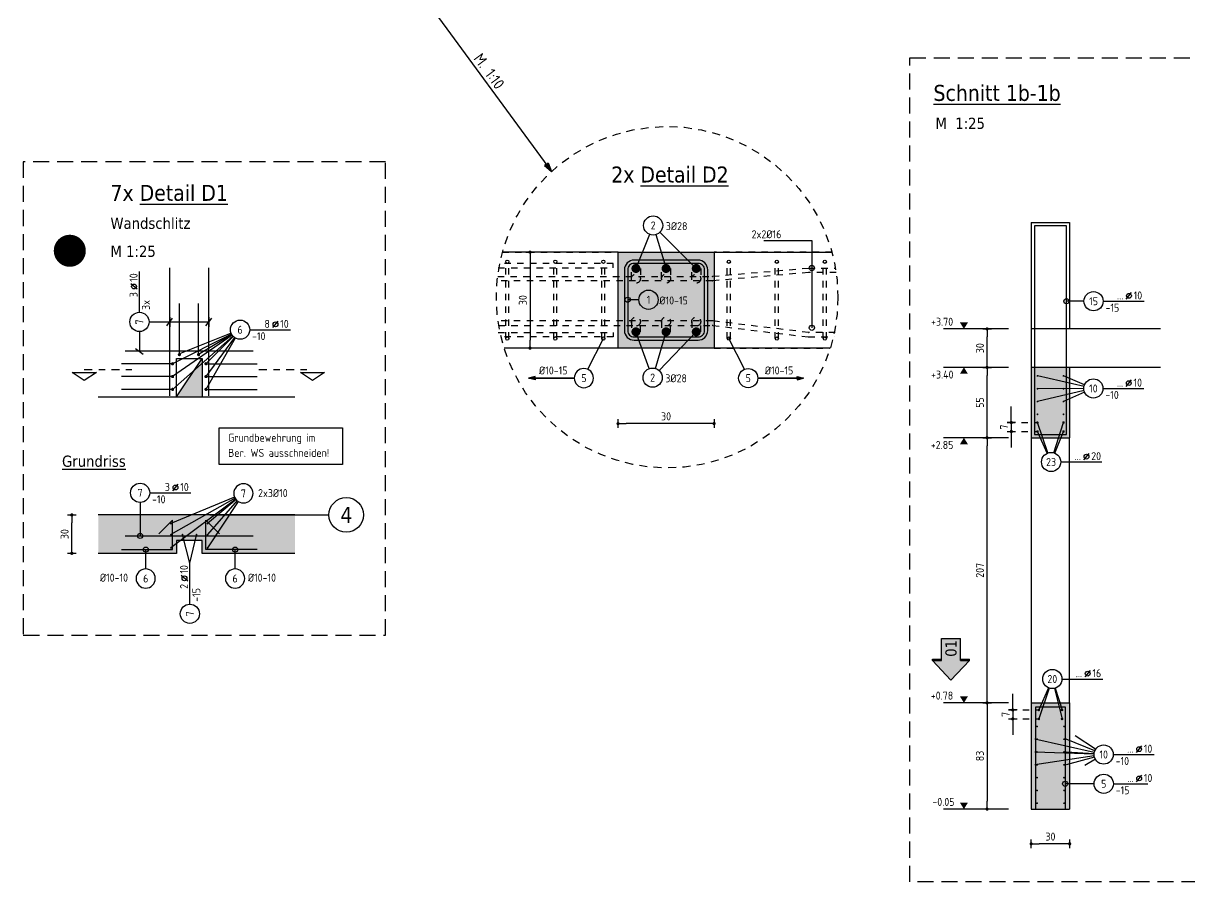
# Model space of a CAD drawing. Extents: x 40 to 135.7, y -30.7 to 15.6.
# Drawn here: x 55.05 to 73.27, y -18.23 to -4.82 of the extents above; entities that cross this region are included whole.
import ezdxf
from ezdxf.enums import TextEntityAlignment as Align

# ---------------------------------------------------------------- set-up
doc = ezdxf.new("R2010")
doc.units = 0
doc.header["$LTSCALE"] = 0.5
for name, pattern in [('AUSGEZOGEN', [1000.01, 1000, 0.01]), ('DASHDOT2', [0.5, 0.25, -0.125, 0, -0.125]), ('DASHDOTSMALL', [1.05, 0.5, -0.25, 0.05, -0.25]), ('DOT', [0.175, 0.05, -0.125]), ('HIDDEN2', [0.187, 0.125, -0.062]), ('HIDDEN4', [0.12, 0.02, -0.1]), ('PUNKT', [0.175, 0.05, -0.125]), ('STRICHLINIE', [0.75, 0.5, -0.25]), ('STRICHPUNKT2', [0.55, 0.25, -0.125, 0.05, -0.125]), ('VERDECKT', [0.375, 0.25, -0.125])]:
    doc.linetypes.add(name, pattern=pattern)
for name, color, linetype in [('ACHSEN', 7, 'Continuous'), ('AFU', 7, 'Continuous'), ('BETON', 7, 'Continuous'), ('Brüstung EG', 7, 'Continuous'), ('DETAIL', 7, 'Continuous'), ('DRUEBER', 7, 'Continuous'), ('grau_hell', 7, 'Continuous'), ('grau_mittel', 7, 'Continuous'), ('HILFE', 7, 'Continuous'), ('INDEX', 7, 'Continuous'), ('koten', 7, 'Continuous'), ('MASSE', 7, 'Continuous'), ('OBJEKT', 7, 'Continuous'), ('RND', 7, 'Continuous'), ('SCHNITTE', 7, 'Continuous'), ('SFP_Achsen', 7, 'Continuous'), ('TEXT', 7, 'Continuous')]:
    doc.layers.add(name, color=color, linetype=linetype)
doc.layers.add('NOPLOT', color=7, linetype='Continuous', plot=False)
doc.styles.add('helv', font='tahoma.ttf')
doc.styles.add('txt', font='isocp.shx')
doc.linetypes.add('AFU_50K', pattern='A,0.15,["/",Standard,S=0.2,R=0,X=-0.01,Y=-0.1],0.07,["/",Standard,S=0.2,R=0,X=-0.01,Y=-0.1],0.15', length=0.37)
doc.dimstyles.new('DOT_I', dxfattribs={"dimscale": 0.5, "dimtxt": 0.25, "dimasz": 0.25, "dimexe": 0.1, "dimexo": 0.3, "dimgap": 0.1, "dimtad": 1, "dimdec": 3, "dimzin": 3, "dimtxsty": 'txt', "dimblk": 'DOT', "dimblk1": 'DOT', "dimblk2": 'DOT', "dimsah": 1, "dimcen": 0.1, "dimse1": 1, "dimse2": 1, "dimazin": 0, "dimtfac": 1, "dimtdec": 4, "dimtix": 1, "dimtmove": 2, "dimatfit": 3, "dimfxl": 0, "dimtvp": 1, "dimtolj": 1, "dimtzin": 0, "dimarcsym": 0})

# ---------------------------------------------------------------- blocks, each defined once
blk = doc.blocks.new('RND_LEI')
at = {"layer": 'RND', "color": 7, "linetype": 'Continuous'}
blk.add_line((1.022, 0.066), (1.19, 0.27), dxfattribs=at)
for centre, radius in [((0, 0), 0.3), ((1.106, 0.168), 0.075)]:
    blk.add_circle(centre, radius, dxfattribs=at)
at = {"layer": 'RND', "color": 7, "linetype": 'Continuous', "style": 'txt'}
blk.add_attdef('POSL', text='', height=0.25, dxfattribs=at).set_placement((0, 0), align=Align.MIDDLE)
blk.add_attdef('ANZ', text='', height=0.25, dxfattribs=at).set_placement((0.931, 0.057), align=Align.RIGHT)
for tag, p in [('DUM', (1.253, 0.057)), ('ABSTD', (1.674, 0.057)), ('POSTXT', (0.374, -0.327))]:
    blk.add_attdef(tag, p, '', height=0.25, dxfattribs=at)
blk = doc.blocks.new('lei_gre')
at = {"layer": 'RND', "color": 7, "linetype": 'Continuous'}
for p, q in [((-0.09, -0.12), (0.09, 0.12)), ((0, 0.15), (0, -0.15))]:
    blk.add_line(p, q, dxfattribs=at)
blk = doc.blocks.new('SCHN-2')
at = {"layer": 'SCHNITTE', "color": 6, "linetype": 'Continuous'}
blk.add_lwpolyline([(0.378, 0.088), (0, 0.34), (-0.378, 0.088)], close=True, dxfattribs=at)
at = {"layer": 'SCHNITTE', "color": 1, "linetype": 'DASHDOTSMALL', "style": 'helv'}
blk.add_attdef('SCHN-2', text='', height=0.35, dxfattribs=at).set_placement((0, 0.45), align=Align.CENTER)
blk = doc.blocks.new('RND_HIN')
at = {"layer": 'RND', "color": 7, "linetype": 'Continuous'}
blk.add_circle((0, 0), 0.3, dxfattribs=at)
at = {"layer": 'RND', "color": 7, "linetype": 'Continuous', "style": 'txt'}
blk.add_attdef('POSI', text='', height=0.25, dxfattribs=at).set_placement((0, 0), align=Align.MIDDLE)
blk = doc.blocks.new('DOT')
at = {"layer": 'MASSE', "color": 7, "linetype": 'Continuous'}
for p, q in [((0, 0), (-1, 0)), ((0, 0.54), (0, -0.54))]:
    blk.add_line(p, q, dxfattribs=at)
at = {"layer": 'MASSE', "color": 7, "linetype": 'Continuous', "const_width": 0.2}
blk.add_lwpolyline([(-0.1, 0, 1), (0.1, 0, 1)], format="xyb", close=True, dxfattribs=at)
blk = doc.blocks.new('*D23')
at = {"layer": 'DEFPOINTS', "color": 0, "linetype": 'AUSGEZOGEN', "transparency": 16777216}
for p in [(55.811, -12.5), (55.811, -12.5), (55.811, -13.1)]:
    blk.add_point(p, dxfattribs=at)
at = {"layer": 'MASSE', "color": 0, "linetype": 'AUSGEZOGEN', "lineweight": -2, "transparency": 16777216}
blk.add_line((55.811, -12.975), (55.811, -12.625), dxfattribs=at)
at = {"layer": 'MASSE', "color": 0, "linetype": 'AUSGEZOGEN', "lineweight": -2, "transparency": 16777216, "xscale": 0.125, "yscale": 0.125, "zscale": 0.125}
for p, rotation in [((55.811, -12.5), 90), ((55.811, -13.1), 270)]:
    blk.add_blockref('DOT', p, dxfattribs=dict(at, rotation=rotation))
at = {"layer": 'MASSE', "color": 0, "linetype": 'AUSGEZOGEN', "transparency": 16777216, "insert": (55.698, -12.8), "char_height": 0.125, "attachment_point": 5, "rotation": 90, "style": 'txt'}
blk.add_mtext('\\A1;30', dxfattribs=at)
blk = doc.blocks.new('Pfeillinie')
at = {"layer": 'TEXT', "linetype": 'Continuous'}
blk.add_hatch(color=7, dxfattribs=at).paths.add_polyline_path([(0, 0), (-0.8, 0.2), (-0.8, 0), (-0.8, -0.2)])
at = {"layer": 'TEXT', "color": 7, "linetype": 'Continuous'}
for p, q in [((-0.8, 0), (-0.8, 0.2)), ((-0.8, 0.2), (0, 0)), ((-0.8, 0), (-0.8, -0.2)), ((-0.8, -0.2), (0, 0))]:
    blk.add_line(p, q, dxfattribs=at)
blk = doc.blocks.new('*D25')
at = {"layer": 'DEFPOINTS', "color": 0, "linetype": 'AUSGEZOGEN', "transparency": 16777216}
for p in [(62.967, -8.395), (62.967, -9.895), (62.967, -9.895)]:
    blk.add_point(p, dxfattribs=at)
at = {"layer": 'MASSE', "color": 0, "linetype": 'AUSGEZOGEN', "lineweight": -2, "transparency": 16777216}
blk.add_line((62.967, -8.52), (62.967, -9.77), dxfattribs=at)
at = {"layer": 'MASSE', "color": 0, "linetype": 'AUSGEZOGEN', "lineweight": -2, "transparency": 16777216, "xscale": 0.125, "yscale": 0.125, "zscale": 0.125}
for p, rotation in [((62.967, -8.395), 90), ((62.967, -9.895), 270)]:
    blk.add_blockref('DOT', p, dxfattribs=dict(at, rotation=rotation))
at = {"layer": 'MASSE', "color": 0, "linetype": 'AUSGEZOGEN', "transparency": 16777216, "insert": (62.854, -9.145), "char_height": 0.125, "attachment_point": 5, "rotation": 90, "style": 'txt'}
blk.add_mtext('\\A1;30', dxfattribs=at)
blk = doc.blocks.new('*D26')
at = {"layer": 'DEFPOINTS', "color": 0, "linetype": 'AUSGEZOGEN', "transparency": 16777216}
for p in [(64.342, -11.073), (64.342, -11.073), (65.842, -11.073)]:
    blk.add_point(p, dxfattribs=at)
at = {"layer": 'MASSE', "color": 0, "linetype": 'AUSGEZOGEN', "lineweight": -2, "transparency": 16777216}
blk.add_line((65.717, -11.073), (64.467, -11.073), dxfattribs=at)
at = {"layer": 'MASSE', "color": 0, "linetype": 'AUSGEZOGEN', "lineweight": -2, "transparency": 16777216, "xscale": 0.125, "yscale": 0.125, "zscale": 0.125, "rotation": 180}
blk.add_blockref('DOT', (64.342, -11.073), dxfattribs=at)
at = {"layer": 'MASSE', "color": 0, "linetype": 'AUSGEZOGEN', "lineweight": -2, "transparency": 16777216, "xscale": 0.125, "yscale": 0.125, "zscale": 0.125}
blk.add_blockref('DOT', (65.842, -11.073), dxfattribs=at)
at = {"layer": 'MASSE', "color": 0, "linetype": 'AUSGEZOGEN', "transparency": 16777216, "insert": (65.092, -10.96), "char_height": 0.125, "attachment_point": 5, "style": 'txt'}
blk.add_mtext('\\A1;30', dxfattribs=at)
blk = doc.blocks.new('*D29')
at = {"layer": 'DEFPOINTS', "color": 0, "linetype": 'AUSGEZOGEN', "transparency": 16777216}
for p in [(70.795, -17.637), (70.795, -17.637), (71.395, -17.637)]:
    blk.add_point(p, dxfattribs=at)
at = {"layer": 'MASSE', "color": 0, "linetype": 'AUSGEZOGEN', "lineweight": -2, "transparency": 16777216}
blk.add_line((71.27, -17.637), (70.92, -17.637), dxfattribs=at)
at = {"layer": 'MASSE', "color": 0, "linetype": 'AUSGEZOGEN', "lineweight": -2, "transparency": 16777216, "xscale": 0.125, "yscale": 0.125, "zscale": 0.125, "rotation": 180}
blk.add_blockref('DOT', (70.795, -17.637), dxfattribs=at)
at = {"layer": 'MASSE', "color": 0, "linetype": 'AUSGEZOGEN', "lineweight": -2, "transparency": 16777216, "xscale": 0.125, "yscale": 0.125, "zscale": 0.125}
blk.add_blockref('DOT', (71.395, -17.637), dxfattribs=at)
at = {"layer": 'MASSE', "color": 0, "linetype": 'AUSGEZOGEN', "transparency": 16777216, "insert": (71.095, -17.524), "char_height": 0.125, "attachment_point": 5, "style": 'txt'}
blk.add_mtext('\\A1;30', dxfattribs=at)
blk = doc.blocks.new('*D30')
at = {"layer": 'DEFPOINTS', "color": 0, "linetype": 'AUSGEZOGEN', "transparency": 16777216}
for p in [(70.105, -15.435), (70.105, -17.095), (70.105, -17.095)]:
    blk.add_point(p, dxfattribs=at)
at = {"layer": 'MASSE', "color": 0, "linetype": 'AUSGEZOGEN', "lineweight": -2, "transparency": 16777216}
blk.add_line((70.105, -15.56), (70.105, -16.97), dxfattribs=at)
at = {"layer": 'MASSE', "color": 0, "linetype": 'AUSGEZOGEN', "lineweight": -2, "transparency": 16777216, "xscale": 0.125, "yscale": 0.125, "zscale": 0.125}
for p, rotation in [((70.105, -15.435), 90), ((70.105, -17.095), 270)]:
    blk.add_blockref('DOT', p, dxfattribs=dict(at, rotation=rotation))
at = {"layer": 'MASSE', "color": 0, "linetype": 'AUSGEZOGEN', "transparency": 16777216, "insert": (69.993, -16.265), "char_height": 0.125, "attachment_point": 5, "rotation": 90, "style": 'txt'}
blk.add_mtext('\\A1;83', dxfattribs=at)
blk = doc.blocks.new('*D31')
at = {"layer": 'DEFPOINTS', "color": 0, "linetype": 'AUSGEZOGEN', "transparency": 16777216}
for p in [(70.105, -11.295), (70.105, -11.295), (70.105, -15.435)]:
    blk.add_point(p, dxfattribs=at)
at = {"layer": 'MASSE', "color": 0, "linetype": 'AUSGEZOGEN', "lineweight": -2, "transparency": 16777216}
blk.add_line((70.105, -15.31), (70.105, -11.42), dxfattribs=at)
at = {"layer": 'MASSE', "color": 0, "linetype": 'AUSGEZOGEN', "lineweight": -2, "transparency": 16777216, "xscale": 0.125, "yscale": 0.125, "zscale": 0.125}
for p, rotation in [((70.105, -11.295), 90), ((70.105, -15.435), 270)]:
    blk.add_blockref('DOT', p, dxfattribs=dict(at, rotation=rotation))
at = {"layer": 'MASSE', "color": 0, "linetype": 'AUSGEZOGEN', "transparency": 16777216, "insert": (69.993, -13.365), "char_height": 0.125, "attachment_point": 5, "rotation": 90, "style": 'txt'}
blk.add_mtext('\\A1;207', dxfattribs=at)
blk = doc.blocks.new('*D32')
at = {"layer": 'DEFPOINTS', "color": 0, "linetype": 'AUSGEZOGEN', "transparency": 16777216}
for p in [(70.105, -10.195), (70.105, -10.195), (70.105, -11.295)]:
    blk.add_point(p, dxfattribs=at)
at = {"layer": 'MASSE', "color": 0, "linetype": 'AUSGEZOGEN', "lineweight": -2, "transparency": 16777216}
blk.add_line((70.105, -11.17), (70.105, -10.32), dxfattribs=at)
at = {"layer": 'MASSE', "color": 0, "linetype": 'AUSGEZOGEN', "lineweight": -2, "transparency": 16777216, "xscale": 0.125, "yscale": 0.125, "zscale": 0.125}
for p, rotation in [((70.105, -10.195), 90), ((70.105, -11.295), 270)]:
    blk.add_blockref('DOT', p, dxfattribs=dict(at, rotation=rotation))
at = {"layer": 'MASSE', "color": 0, "linetype": 'AUSGEZOGEN', "transparency": 16777216, "insert": (69.993, -10.745), "char_height": 0.125, "attachment_point": 5, "rotation": 90, "style": 'txt'}
blk.add_mtext('\\A1;55', dxfattribs=at)
blk = doc.blocks.new('*D33')
at = {"layer": 'DEFPOINTS', "color": 0, "linetype": 'AUSGEZOGEN', "transparency": 16777216}
for p in [(70.105, -9.595), (70.105, -9.595), (70.105, -10.195)]:
    blk.add_point(p, dxfattribs=at)
at = {"layer": 'MASSE', "color": 0, "linetype": 'AUSGEZOGEN', "lineweight": -2, "transparency": 16777216}
blk.add_line((70.105, -10.07), (70.105, -9.72), dxfattribs=at)
at = {"layer": 'MASSE', "color": 0, "linetype": 'AUSGEZOGEN', "lineweight": -2, "transparency": 16777216, "xscale": 0.125, "yscale": 0.125, "zscale": 0.125}
for p, rotation in [((70.105, -9.595), 90), ((70.105, -10.195), 270)]:
    blk.add_blockref('DOT', p, dxfattribs=dict(at, rotation=rotation))
at = {"layer": 'MASSE', "color": 0, "linetype": 'AUSGEZOGEN', "transparency": 16777216, "insert": (69.993, -9.895), "char_height": 0.125, "attachment_point": 5, "rotation": 90, "style": 'txt'}
blk.add_mtext('\\A1;30', dxfattribs=at)
blk = doc.blocks.new('OKRD_O')
at = {"color": 0, "linetype": 'ByBlock'}
blk.add_solid([(-0.125, 0.202), (0.125, 0.202), (0, 0)], dxfattribs=at)
at = {"color": 0, "linetype": 'ByBlock', "style": 'txt'}
blk.add_attdef('OKRD', (0.25, 0.1), '', height=0.25, dxfattribs=at)
blk = doc.blocks.new('OKRD_U')
at = {"color": 0, "linetype": 'ByBlock'}
blk.add_solid([(-0.125, -0.202), (0.125, -0.202), (0, 0)], dxfattribs=at)
at = {"color": 0, "linetype": 'ByBlock', "style": 'txt'}
blk.add_attdef('OKRD', (0.25, -0.35), '', height=0.25, dxfattribs=at)
blk = doc.blocks.new('*D34')
at = {"layer": 'DEFPOINTS', "color": 0, "linetype": 'AUSGEZOGEN', "transparency": 16777216}
for p in [(70.484, -11.057), (70.484, -11.197), (70.484, -11.197)]:
    blk.add_point(p, dxfattribs=at)
at = {"layer": 'MASSE', "color": 0, "linetype": 'AUSGEZOGEN', "lineweight": -2, "transparency": 16777216}
for p, q in [((70.484, -10.932), (70.484, -10.807)), ((70.484, -11.057), (70.484, -11.197)), ((70.484, -11.322), (70.484, -11.447))]:
    blk.add_line(p, q, dxfattribs=at)
at = {"layer": 'MASSE', "color": 0, "linetype": 'AUSGEZOGEN', "lineweight": -2, "transparency": 16777216, "xscale": 0.125, "yscale": 0.125, "zscale": 0.125}
for p, rotation in [((70.484, -11.057), 270), ((70.484, -11.197), 90)]:
    blk.add_blockref('DOT', p, dxfattribs=dict(at, rotation=rotation))
at = {"layer": 'MASSE', "color": 0, "linetype": 'AUSGEZOGEN', "transparency": 16777216, "insert": (70.372, -11.127), "char_height": 0.125, "attachment_point": 5, "rotation": 90, "style": 'txt'}
blk.add_mtext('\\A1;7', dxfattribs=at)
blk = doc.blocks.new('*D35')
at = {"layer": 'DEFPOINTS', "color": 0, "linetype": 'AUSGEZOGEN', "transparency": 16777216}
for p in [(70.507, -15.546), (70.507, -15.686), (70.507, -15.686)]:
    blk.add_point(p, dxfattribs=at)
at = {"layer": 'MASSE', "color": 0, "linetype": 'AUSGEZOGEN', "lineweight": -2, "transparency": 16777216}
for p, q in [((70.507, -15.421), (70.507, -15.296)), ((70.507, -15.546), (70.507, -15.686)), ((70.507, -15.811), (70.507, -15.936))]:
    blk.add_line(p, q, dxfattribs=at)
at = {"layer": 'MASSE', "color": 0, "linetype": 'AUSGEZOGEN', "lineweight": -2, "transparency": 16777216, "xscale": 0.125, "yscale": 0.125, "zscale": 0.125}
for p, rotation in [((70.507, -15.546), 270), ((70.507, -15.686), 90)]:
    blk.add_blockref('DOT', p, dxfattribs=dict(at, rotation=rotation))
at = {"layer": 'MASSE', "color": 0, "linetype": 'AUSGEZOGEN', "transparency": 16777216, "insert": (70.394, -15.616), "char_height": 0.125, "attachment_point": 5, "rotation": 90, "style": 'txt'}
blk.add_mtext('\\A1;7', dxfattribs=at)
blk = doc.blocks.new('hin_ind5')
at = {"layer": 'grau_hell', "linetype": 'AUSGEZOGEN'}
h = blk.add_hatch(color=9, dxfattribs=at)
h.dxf.hatch_style = 2
h.paths.add_polyline_path([(0, 0), (0.619, -0.577), (0.619, -0.3), (1.306, -0.3), (1.306, 0.3), (0.619, 0.3), (0.619, 0.577)])
h.paths.add_polyline_path([(0.34, -0.274), (1.311, -0.274), (1.311, 0.274), (0.34, 0.274)], flags=9)
at = {"layer": 'OBJEKT', "linetype": 'AUSGEZOGEN'}
for points in [[(0.619, 0.3), (0.66, 0.3), (0.66, 0.577), (0.619, 0.577)], [(0.619, -0.577), (0.66, -0.577), (0.66, -0.3), (0.619, -0.3)]]:
    blk.add_hatch(color=1, dxfattribs=at).paths.add_polyline_path(points)
at = {"layer": 'OBJEKT', "color": 1, "linetype": 'AUSGEZOGEN'}
for p, q in [((0, 0), (0.619, 0.577)), ((0.619, 0.577), (0.619, 0.3)), ((0.619, 0.577), (0.66, 0.577)), ((0.66, 0.577), (0.66, 0.3)), ((0, 0), (0.619, -0.577)), ((0.619, 0.3), (1.306, 0.3)), ((1.306, 0.3), (1.306, -0.3)), ((0.619, -0.3), (0.619, -0.577)), ((0.619, -0.3), (1.306, -0.3)), ((0.66, -0.3), (0.66, -0.577))]:
    blk.add_line(p, q, dxfattribs=at)
at = {"layer": 'OBJEKT', "color": 7, "linetype": 'AUSGEZOGEN'}
blk.add_line((0.619, -0.577), (0.66, -0.577), dxfattribs=at)
at = {"layer": 'INDEX', "color": 1, "linetype": 'Continuous', "style": 'helv'}
blk.add_attdef('INDEX', text='', height=0.35, rotation=360, dxfattribs=at).set_placement((1.259, 0), align=Align.MIDDLE_RIGHT)

msp = doc.modelspace()

# ---------------------------------------------------------------- hatches: boundary and pattern name
at = {"layer": 'grau_hell'}
h = msp.add_hatch(color=9, dxfattribs=at)
h.paths.add_polyline_path([(57.4452, -10.6566), (57.4675, -10.6566), (57.8452, -10.6566), (57.8452, -10.1313), (57.724, -10.2384)])
h.paths.add_polyline_path([(57.724, -10.2384), (57.8452, -10.1313), (57.8452, -10.0566)])
at = {"layer": 'grau_mittel'}
for points in [[(71.3951, -10.1948), (70.7951, -10.1948), (70.7951, -11.2948), (71.3951, -11.2948)], [(70.7951, -17.0948), (71.3951, -17.0948), (71.3951, -15.4348), (70.7951, -15.4348)]]:
    msp.add_hatch(color=61, dxfattribs=at).paths.add_polyline_path(points)

# ---------------------------------------------------------------- linework, layer by layer
at = {"layer": 'ACHSEN', "color": 140, "linetype": 'AUSGEZOGEN'}
msp.add_line((57.9648, -12.4997), (59.8269, -12.4997), dxfattribs=at)
at = {"layer": 'AFU', "color": 8, "linetype": 'AFU_50K'}
for p, q in [((71.3951, -9.5948), (70.7951, -9.5948)), ((71.3951, -10.1948), (70.7951, -10.1948)), ((70.7951, -17.0948), (71.3951, -17.0948))]:
    msp.add_line(p, q, dxfattribs=at)
at = {"layer": 'BETON', "color": 6, "linetype": 'AUSGEZOGEN'}
for p, q in [((70.7951, -7.9348), (71.3951, -7.9348)), ((70.7951, -7.9348), (70.7951, -11.2948)), ((71.3951, -7.9348), (71.3951, -9.5948)), ((72.8114, -9.5948), (71.3951, -9.5948)), ((72.8114, -10.1948), (71.3951, -10.1948)), ((71.3951, -10.1948), (71.3951, -11.2948)), ((70.7951, -11.2948), (71.3951, -11.2948)), ((59.2947, -12.4997), (56.2235, -12.4997)), ((57.4452, -12.8997), (57.4452, -13.0997)), ((57.8452, -12.8997), (57.4452, -12.8997)), ((57.8452, -13.0997), (57.8452, -12.8997)), ((57.4452, -13.0997), (56.2235, -13.0997)), ((59.2947, -13.0997), (57.8452, -13.0997)), ((70.7951, -15.4348), (71.3951, -15.4348)), ((70.7951, -15.4348), (70.7951, -17.0948)), ((71.3951, -15.4348), (71.3951, -17.0948))]:
    msp.add_line(p, q, dxfattribs=at)
at = {"layer": 'BETON', "color": 6, "linetype": 'AUSGEZOGEN', "lineweight": -2}
msp.add_lwpolyline([(64.3421, -8.3951), (65.8421, -8.3951), (65.8421, -9.8951), (64.3421, -9.8951)], close=True, dxfattribs=at)
at = {"layer": 'Brüstung EG', "color": 102, "linetype": 'DOT'}
for p, q in [((62.5366, -8.3951), (64.3421, -8.3951)), ((67.6817, -8.3951), (65.8421, -8.3951)), ((64.3421, -9.8951), (62.5637, -9.8951)), ((65.8421, -9.8951), (67.6547, -9.8951))]:
    msp.add_line(p, q, dxfattribs=at)
at = {"layer": 'DETAIL', "color": 102, "linetype": 'STRICHLINIE'}
for points in [[(73.7685, -5.3588), (73.7685, -18.2282), (68.8971, -18.2282), (68.8971, -5.3588)], [(55.0536, -6.987), (55.0536, -14.3774), (60.7094, -14.3774), (60.7094, -6.987)]]:
    msp.add_lwpolyline(points, close=True, dxfattribs=at)
at = {"layer": 'DETAIL', "color": 102, "linetype": 'VERDECKT'}
msp.add_circle((65.1092, -9.099), 2.6671, dxfattribs=at)
at = {"layer": 'DRUEBER', "color": 7, "linetype": 'PUNKT', "lineweight": -2}
msp.add_lwpolyline([(64.3421, -8.3951), (65.8421, -8.3951), (65.8421, -9.8951), (64.3421, -9.8951)], close=True, dxfattribs=at)
at = {"layer": 'grau_mittel', "color": 61}
for points in [[(64.3421, -8.3951), (65.8421, -8.3951), (64.3421, -9.8951), (65.8421, -9.8951)], [(57.4452, -13.0997), (57.4452, -12.4997), (56.2235, -13.0997), (56.2235, -12.4997)], [(57.4452, -12.8997), (57.4452, -12.4997), (57.8452, -12.8997), (57.8452, -12.4997)], [(57.8452, -13.0997), (57.8452, -12.4997), (59.2947, -13.0997), (59.2947, -12.4997)]]:
    msp.add_solid(points, dxfattribs=at)
at = {"layer": 'HILFE', "color": 102, "linetype": 'AUSGEZOGEN'}
for p, q in [((66.6211, -8.2158), (67.3689, -8.2158)), ((67.3689, -8.2158), (67.3689, -9.577)), ((57.4452, -10.0566), (57.8452, -10.0566)), ((57.4452, -10.6566), (57.4452, -10.0566)), ((57.8452, -10.0566), (57.8452, -10.6566)), ((56.2235, -10.6566), (59.2947, -10.6566)), ((56.2235, -10.6566), (57.4675, -10.6566)), ((57.8675, -10.6566), (59.2947, -10.6566))]:
    msp.add_line(p, q, dxfattribs=at)
msp.add_lwpolyline([(58.1147, -11.1419), (60.0401, -11.1419), (60.0401, -11.7129), (58.1147, -11.7129)], close=True, dxfattribs=at)
at = {"layer": 'koten', "color": 7, "linetype": 'AUSGEZOGEN'}
for p, q in [((70.4389, -9.5948), (69.4271, -9.5948)), ((70.4389, -10.1948), (69.4271, -10.1948)), ((70.4389, -11.2948), (69.4271, -11.2948)), ((70.4389, -15.4348), (69.4271, -15.4348)), ((70.4389, -17.0948), (69.4271, -17.0948))]:
    msp.add_line(p, q, dxfattribs=at)
at = {"layer": 'MASSE', "color": 7, "linetype": 'DASHDOT2'}
for p, q in [((70.4168, -11.0572), (70.8917, -11.0572)), ((70.4168, -11.1972), (70.8917, -11.1972)), ((70.4394, -15.5463), (70.9143, -15.5463)), ((70.4394, -15.6863), (70.9143, -15.6863))]:
    msp.add_line(p, q, dxfattribs=at)
at = {"layer": 'NOPLOT', "color": 191, "linetype": 'AUSGEZOGEN'}
msp.add_line((57.4452, -10.6566), (57.8452, -10.0566), dxfattribs=at)
at = {"layer": 'NOPLOT', "color": 191, "linetype": 'Continuous', "const_width": 0.25}
msp.add_lwpolyline([(55.6544, -8.374, 1), (55.9044, -8.374, 1)], format="xyb", close=True, dxfattribs=at)
at = {"layer": 'OBJEKT', "color": 7, "linetype": 'AUSGEZOGEN'}
for p, q in [((64.3421, -8.3951), (62.5393, -8.3951)), ((65.8421, -8.3951), (67.6791, -8.3951)), ((64.3421, -9.8951), (62.5647, -9.8951)), ((67.6536, -9.8951), (65.8421, -9.8951)), ((70.7951, -11.2948), (70.7951, -15.4348)), ((71.3951, -15.4348), (71.3951, -11.2948))]:
    msp.add_line(p, q, dxfattribs=at)
at = {"layer": 'RND', "color": 7, "linetype": 'AUSGEZOGEN'}
for p, q in [((61.2177, -4.2942), (63.3051, -7.1346)), ((56.8667, -9.3353), (56.8667, -8.6953)), ((71.9183, -9.1622), (72.5583, -9.1622)), ((58.5887, -9.6068), (59.2287, -9.6068)), ((71.9155, -10.5246), (72.5555, -10.5246)), ((71.2553, -11.6729), (71.8953, -11.6729)), ((57.0274, -12.1549), (57.6674, -12.1549)), ((57.6546, -13.8933), (57.6546, -13.2533)), ((71.2742, -15.0626), (71.9142, -15.0626)), ((72.0764, -16.2423), (72.7164, -16.2423)), ((72.0773, -16.6991), (72.6173, -16.6991))]:
    msp.add_line(p, q, dxfattribs=at)
at = {"layer": 'RND', "color": 102, "linetype": 'AUSGEZOGEN'}
for p, q in [((64.8341, -8.1178), (64.621, -8.6501)), ((64.9331, -8.1222), (65.0921, -8.6501)), ((64.9961, -8.0845), (65.5631, -8.6501)), ((64.6673, -9.1387), (64.4921, -9.1387)), ((71.6183, -9.1622), (71.3451, -9.1622)), ((56.8667, -9.6353), (56.8667, -9.9438)), ((57.0167, -9.4853), (57.9508, -9.4853)), ((64.8304, -10.214), (64.621, -9.6401)), ((64.9242, -10.211), (65.0921, -9.6401)), ((64.9854, -10.2463), (65.5631, -9.6401)), ((58.3048, -9.6744), (57.3843, -10.1386)), ((58.3155, -9.6924), (57.3843, -10.3386)), ((58.3263, -9.7062), (57.3843, -10.5386)), ((58.2993, -9.6622), (57.4907, -9.9833)), ((58.3101, -9.684), (57.7907, -9.9958)), ((58.3326, -9.7128), (57.9061, -10.1386)), ((58.3504, -9.7281), (57.9061, -10.3386)), ((58.3643, -9.7371), (57.9061, -10.5386)), ((63.8692, -10.2255), (64.1124, -9.7451)), ((66.3149, -10.2255), (66.0717, -9.7451)), ((63.6589, -10.3628), (62.945, -10.3628)), ((66.5252, -10.3628), (67.2391, -10.3628)), ((71.6191, -10.4918), (70.892, -10.3286)), ((71.6272, -10.4666), (71.2981, -10.3286)), ((71.6155, -10.5253), (70.892, -10.5286)), ((71.6194, -10.5587), (70.892, -10.7286)), ((71.6155, -10.5259), (71.2981, -10.5286)), ((71.628, -10.5846), (71.2981, -10.7286)), ((71.0561, -11.5312), (70.8917, -11.0572)), ((71.1502, -11.5298), (71.2984, -11.0572)), ((71.0438, -11.5361), (70.8917, -11.1972)), ((71.1617, -11.534), (71.2984, -11.1972)), ((56.8774, -12.3049), (56.8774, -12.8273)), ((58.3524, -12.2212), (57.3597, -12.6356)), ((58.3605, -12.2377), (57.3597, -12.8079)), ((58.371, -12.2536), (57.3597, -13.0146)), ((58.3761, -12.2601), (57.9307, -12.6356)), ((58.3924, -12.2766), (57.9307, -12.8079)), ((58.4084, -12.2887), (57.9307, -13.0146)), ((57.6546, -13.2533), (57.5402, -12.8079)), ((57.6546, -13.2533), (57.7582, -12.8148)), ((56.9649, -13.3432), (56.9649, -13.0418)), ((58.3606, -13.3432), (58.3606, -13.0418)), ((71.0645, -15.2002), (70.9143, -15.5463)), ((71.0764, -15.2048), (70.9143, -15.6863)), ((71.1596, -15.2084), (71.2758, -15.6863)), ((71.1691, -15.2057), (71.2758, -15.5463)), ((71.7799, -16.2097), (70.8512, -16.0031)), ((71.7874, -16.1857), (71.3389, -16.0031)), ((71.8009, -16.1601), (71.4827, -15.9515)), ((71.7765, -16.2368), (70.8512, -16.2031)), ((71.7767, -16.2323), (71.3389, -16.2031)), ((71.778, -16.2645), (70.8512, -16.4031)), ((71.7817, -16.2819), (71.3389, -16.4031)), ((71.7964, -16.3171), (71.6332, -16.4111)), ((71.7773, -16.6991), (71.3251, -16.6991))]:
    msp.add_line(p, q, dxfattribs=at)
at = {"layer": 'RND', "color": 7, "linetype": 'HIDDEN2'}
for p, q in [((62.5874, -9.7451), (62.5874, -8.5451)), ((62.6374, -9.7451), (62.6374, -8.5451)), ((63.3374, -9.7451), (63.3374, -8.5451)), ((63.3874, -9.7451), (63.3874, -8.5451)), ((64.0874, -9.7451), (64.0874, -8.5451)), ((64.1374, -9.7451), (64.1374, -8.5451)), ((66.0467, -9.7451), (66.0467, -8.5451)), ((66.0967, -9.7451), (66.0967, -8.5451)), ((66.7967, -9.7451), (66.7967, -8.5451)), ((66.8467, -9.7451), (66.8467, -8.5451)), ((67.5467, -9.7451), (67.5467, -8.5451)), ((67.5967, -9.7451), (67.5967, -8.5451))]:
    msp.add_line(p, q, dxfattribs=at)
at = {"layer": 'RND', "color": 7, "linetype": 'HIDDEN4'}
for p, q in [((64.551, -8.8101), (64.551, -8.6501)), ((64.691, -8.6501), (64.691, -8.8101)), ((65.0221, -8.8101), (65.0221, -8.6501)), ((65.1621, -8.6501), (65.1621, -8.8101)), ((65.4931, -8.8101), (65.4931, -8.6501)), ((65.6331, -8.6501), (65.6331, -8.8101)), ((64.551, -9.4801), (64.551, -9.6401)), ((64.691, -9.6401), (64.691, -9.4801)), ((65.0221, -9.4801), (65.0221, -9.6401)), ((65.1621, -9.6401), (65.1621, -9.4801)), ((65.4931, -9.4801), (65.4931, -9.6401)), ((65.6331, -9.6401), (65.6331, -9.4801))]:
    msp.add_line(p, q, dxfattribs=at)
at = {"layer": 'RND', "color": 1, "linetype": 'AUSGEZOGEN'}
msp.add_lwpolyline([(70.8451, -11.2448), (71.3451, -11.2448), (71.3451, -7.9848), (70.8451, -7.9848)], close=True, dxfattribs=at)
for points in [[(64.5921, -9.7701), (65.5921, -9.7701, 0.4142136), (65.7421, -9.6201), (65.7421, -8.6701, 0.4142136), (65.5921, -8.5201), (64.5921, -8.5201, 0.4142136), (64.4421, -8.6701), (64.4421, -9.6201, 0.4142136)], [(64.5921, -9.7201), (65.5921, -9.7201, 0.4142136), (65.6921, -9.6201), (65.6921, -8.6701, 0.4142136), (65.5921, -8.5701), (64.5921, -8.5701, 0.4142136), (64.4921, -8.6701), (64.4921, -9.6201, 0.4142136)]]:
    msp.add_lwpolyline(points, format="xyb", close=True, dxfattribs=at)
for points in [[(57.3396, -10.6419), (57.3396, -8.6419)], [(57.9508, -10.6419), (57.9508, -8.6419)], [(57.4907, -9.9958), (57.4907, -9.1958)], [(57.7907, -9.9958), (57.7907, -9.1958)], [(58.6452, -9.9438), (56.6452, -9.9438)], [(57.3843, -10.1386), (56.5843, -10.1386)], [(57.9061, -10.1386), (58.7061, -10.1386)], [(57.3843, -10.3386), (56.5843, -10.3386)], [(57.9061, -10.3386), (58.7061, -10.3386)], [(57.3843, -10.5386), (56.5843, -10.5386)], [(57.9061, -10.5386), (58.7061, -10.5386)], [(56.5843, -13.0418), (57.3843, -13.0418), (57.3843, -12.5818), (57.1722, -12.7939)], [(58.7061, -13.0418), (57.9061, -13.0418), (57.9061, -12.5818), (58.1182, -12.7939)], [(56.6452, -12.8273), (58.6452, -12.8273)], [(70.8651, -17.0948), (70.8651, -15.4948), (71.3251, -15.4948), (71.3251, -17.0948)]]:
    msp.add_lwpolyline(points, dxfattribs=at)
at = {"layer": 'RND', "color": 7, "linetype": 'HIDDEN2'}
for points in [[(67.7482, -8.7132), (67.324, -8.7132, 0.021616), (67.3153, -8.7136), (65.8239, -8.8428, -0.0216088), (65.8153, -8.8432), (62.4544, -8.8433)], [(62.4621, -8.7732), (65.8123, -8.7732, 0.021616), (65.8209, -8.7728), (67.3166, -8.6432), (67.737, -8.6432)], [(67.7331, -9.6501), (67.324, -9.6501, -0.021616), (67.3153, -9.6497), (65.8239, -9.4705, 0.0216088), (65.8153, -9.4701), (62.4649, -9.47)], [(62.4751, -9.5401), (65.8123, -9.5401, -0.021616), (65.8209, -9.5405), (67.3166, -9.7201), (67.7193, -9.7201)]]:
    msp.add_lwpolyline(points, format="xyb", dxfattribs=at)
for points in [[(62.4701, -8.6405), (64.2668, -8.6405), (64.2668, -8.5701), (62.4813, -8.5701)], [(62.4701, -9.6497), (64.2668, -9.6497), (64.2668, -9.7201), (62.4813, -9.7201)]]:
    msp.add_lwpolyline(points, dxfattribs=at)
at = {"layer": 'RND', "color": 7, "linetype": 'AUSGEZOGEN'}
for points, const_width in [([(64.586, -8.6501, 1), (64.656, -8.6501, 1)], 0.07), ([(65.0571, -8.6501, 1), (65.1271, -8.6501, 1)], 0.07), ([(65.5281, -8.6501, 1), (65.5981, -8.6501, 1)], 0.07), ([(64.586, -9.6401, 1), (64.656, -9.6401, 1)], 0.07), ([(65.0571, -9.6401, 1), (65.1271, -9.6401, 1)], 0.07), ([(65.5281, -9.6401, 1), (65.5981, -9.6401, 1)], 0.07), ([(57.4907, -10.0083, -1), (57.4907, -9.9833, -1)], 0.025), ([(57.7907, -10.0083, -1), (57.7907, -9.9833, -1)], 0.025), ([(57.3968, -10.1386, -1), (57.3718, -10.1386, -1)], 0.025), ([(57.8936, -10.1386, 1), (57.9186, -10.1386, 1)], 0.025), ([(57.3968, -10.3386, -1), (57.3718, -10.3386, -1)], 0.025), ([(57.8936, -10.3386, 1), (57.9186, -10.3386, 1)], 0.025), ([(70.885, -10.3286, 1), (70.899, -10.3286, 1)], 0.014), ([(71.3051, -10.3286, -1), (71.2911, -10.3286, -1)], 0.014), ([(57.3968, -10.5386, -1), (57.3718, -10.5386, -1)], 0.025), ([(57.8936, -10.5386, 1), (57.9186, -10.5386, 1)], 0.025), ([(70.885, -10.5286, 1), (70.899, -10.5286, 1)], 0.014), ([(71.3051, -10.5286, -1), (71.2911, -10.5286, -1)], 0.014), ([(70.885, -10.7286, 1), (70.899, -10.7286, 1)], 0.014), ([(71.3051, -10.7286, -1), (71.2911, -10.7286, -1)], 0.014), ([(70.885, -10.9286, 1), (70.899, -10.9286, 1)], 0.014), ([(71.3051, -10.9286, -1), (71.2911, -10.9286, -1)], 0.014), ([(70.8817, -11.0572, 1), (70.9017, -11.0572, 1)], 0.02), ([(71.3084, -11.0572, -1), (71.2884, -11.0572, -1)], 0.02), ([(70.8817, -11.1972, 1), (70.9017, -11.1972, 1)], 0.02), ([(71.3084, -11.1972, -1), (71.2884, -11.1972, -1)], 0.02), ([(57.3527, -12.6356, -1), (57.3667, -12.6356, -1)], 0.014), ([(57.9377, -12.6356, 1), (57.9237, -12.6356, 1)], 0.014), ([(57.3527, -12.8079, -1), (57.3667, -12.8079, -1)], 0.014), ([(57.5332, -12.8079, -1), (57.5472, -12.8079, -1)], 0.014), ([(57.7523, -12.8079, -1), (57.7663, -12.8079, -1)], 0.014), ([(57.9377, -12.8079, 1), (57.9237, -12.8079, 1)], 0.014), ([(57.3527, -13.0146, -1), (57.3667, -13.0146, -1)], 0.014), ([(57.9377, -13.0146, 1), (57.9237, -13.0146, 1)], 0.014), ([(70.9043, -15.5463, 1), (70.9243, -15.5463, 1)], 0.02), ([(71.2858, -15.5463, -1), (71.2658, -15.5463, -1)], 0.02), ([(70.8792, -15.8031, 1), (70.8932, -15.8031, 1)], 0.014), ([(70.8792, -15.8031, 1), (70.8932, -15.8031, 1)], 0.014), ([(70.9043, -15.6863, 1), (70.9243, -15.6863, 1)], 0.02), ([(71.2858, -15.6863, -1), (71.2658, -15.6863, -1)], 0.02), ([(71.3143, -15.8031, -1), (71.3003, -15.8031, -1)], 0.014), ([(71.3143, -15.8031, -1), (71.3003, -15.8031, -1)], 0.014), ([(70.8792, -16.0031, 1), (70.8932, -16.0031, 1)], 0.014), ([(71.3143, -16.0031, -1), (71.3003, -16.0031, -1)], 0.014), ([(70.8792, -16.2031, 1), (70.8932, -16.2031, 1)], 0.014), ([(71.3143, -16.2031, -1), (71.3003, -16.2031, -1)], 0.014), ([(70.8792, -16.4031, 1), (70.8932, -16.4031, 1)], 0.014), ([(71.3143, -16.4031, -1), (71.3003, -16.4031, -1)], 0.014), ([(70.8792, -16.6031, 1), (70.8932, -16.6031, 1)], 0.014), ([(71.3143, -16.6031, -1), (71.3003, -16.6031, -1)], 0.014), ([(70.8792, -16.8031, 1), (70.8932, -16.8031, 1)], 0.014), ([(71.3143, -16.8031, -1), (71.3003, -16.8031, -1)], 0.014), ([(70.8792, -17.0031, 1), (70.8932, -17.0031, 1)], 0.014), ([(71.3143, -17.0031, -1), (71.3003, -17.0031, -1)], 0.014)]:
    msp.add_lwpolyline(points, format="xyb", close=True, dxfattribs=dict(at, const_width=const_width))
at = {"layer": 'RND', "color": 102, "linetype": 'AUSGEZOGEN'}
for points in [[(62.945, -10.3628), (63.6589, -10.3628)], [(67.2391, -10.3628), (66.5252, -10.3628)]]:
    msp.add_lwpolyline(points, dxfattribs=at)
at = {"layer": 'RND', "color": 7, "linetype": 'AUSGEZOGEN'}
for centre, radius in [((62.6124, -8.5451), 0.025), ((63.3624, -8.5451), 0.025), ((64.1124, -8.5451), 0.025), ((66.0717, -8.5451), 0.025), ((66.8217, -8.5451), 0.025), ((67.5717, -8.5451), 0.025), ((67.3689, -8.6432), 0.04), ((64.4921, -9.1387), 0.04), ((71.3451, -9.1622), 0.04), ((67.3689, -9.577), 0.04), ((62.6124, -9.7451), 0.025), ((63.3624, -9.7451), 0.025), ((64.1124, -9.7451), 0.025), ((66.0717, -9.7451), 0.025), ((66.8217, -9.7451), 0.025), ((67.5717, -9.7451), 0.025), ((56.8774, -12.8273), 0.04), ((56.9649, -13.0418), 0.04), ((58.3606, -13.0418), 0.04), ((71.3251, -16.6991), 0.04)]:
    msp.add_circle(centre, radius, dxfattribs=at)
at = {"layer": 'RND', "color": 7, "linetype": 'HIDDEN4'}
for centre in [(64.621, -8.8101), (65.0921, -8.8101), (65.5631, -8.8101), (64.621, -9.4801), (65.0921, -9.4801), (65.5631, -9.4801)]:
    msp.add_circle(centre, 0.07, dxfattribs=at)
at = {"layer": 'SCHNITTE', "color": 6, "linetype": 'STRICHPUNKT2'}
for p, q in [((56.006, -10.2294), (56.7506, -10.2294)), ((58.7335, -10.2294), (59.5689, -10.2294))]:
    msp.add_line(p, q, dxfattribs=at)
at = {"layer": 'SFP_Achsen', "color": 7, "linetype": 'AUSGEZOGEN'}
msp.add_circle((60.0974, -12.4997), 0.2705, dxfattribs=at)

# ---------------------------------------------------------------- block references
at = {"layer": 'koten', "color": 7, "linetype": 'AUSGEZOGEN'}
ref = msp.add_blockref('OKRD_O', (69.7438, -9.5948), dxfattribs=dict(at, xscale=-0.5, yscale=0.5, zscale=0.5))
ref.add_attrib('OKRD', '+3.70', (69.2312, -9.5448), dxfattribs={"layer": '0', "color": 0, "linetype": 'ByBlock', "height": 0.125, "style": 'txt'})
ref = msp.add_blockref('OKRD_U', (69.7438, -10.1948), dxfattribs=dict(at, xscale=-0.5, yscale=0.5, zscale=0.5))
ref.add_attrib('OKRD', '+3.40', (69.2312, -10.3698), dxfattribs={"layer": '0', "color": 0, "linetype": 'ByBlock', "height": 0.125, "style": 'txt'})
ref = msp.add_blockref('OKRD_U', (69.7438, -11.2948), dxfattribs=dict(at, xscale=-0.5, yscale=0.5, zscale=0.5))
ref.add_attrib('OKRD', '+2.85', (69.2261, -11.4698), dxfattribs={"layer": '0', "color": 0, "linetype": 'ByBlock', "height": 0.125, "style": 'txt'})
ref = msp.add_blockref('OKRD_O', (69.7438, -15.4348), dxfattribs=dict(at, xscale=-0.5, yscale=0.5, zscale=0.5))
ref.add_attrib('OKRD', '+0.78', (69.2261, -15.3848), dxfattribs={"layer": '0', "color": 0, "linetype": 'ByBlock', "height": 0.125, "style": 'txt'})
ref = msp.add_blockref('OKRD_O', (69.7438, -17.0948), dxfattribs=dict(at, xscale=-0.5, yscale=0.5, zscale=0.5))
ref.add_attrib('OKRD', '-0.05', (69.2511, -17.0448), dxfattribs={"layer": '0', "color": 0, "linetype": 'ByBlock', "height": 0.125, "style": 'txt'})
at = {"layer": 'OBJEKT', "color": 7, "linetype": 'AUSGEZOGEN', "xscale": 0.5, "yscale": 0.5, "zscale": 0.5, "rotation": 90}
msp.add_blockref('hin_ind5', (69.541, -15.0823), dxfattribs=at).add_auto_attribs({'INDEX': '01'})
at = {"layer": 'RND', "color": 7, "linetype": 'AUSGEZOGEN', "xscale": 0.175, "yscale": 0.175, "zscale": 0.175, "rotation": 306.3126209016234}
msp.add_blockref('Pfeillinie', (63.3051, -7.1346), dxfattribs=at)
at = {"layer": 'RND', "color": 7, "linetype": 'AUSGEZOGEN', "xscale": 0.5, "yscale": 0.5, "zscale": 0.5}
for name, p, values in [('RND_HIN', (64.8899, -7.9786), {'POSI': '2'}), ('RND_HIN', (64.8173, -9.1387), {'POSI': '1'}), ('RND_LEI', (71.7683, -9.1622), {'POSL': '15', 'DUM': '10', 'ANZ': '...', 'POSTXT': '-15'}), ('RND_LEI', (58.4387, -9.6068), {'POSL': '6', 'DUM': '10', 'ANZ': '8', 'POSTXT': '-10'}), ('RND_HIN', (64.8819, -10.3549), {'POSI': '2'}), ('RND_HIN', (66.3752, -10.3628), {'POSI': '5'}), ('RND_LEI', (71.7655, -10.5246), {'POSL': '10', 'DUM': '10', 'ANZ': '...', 'POSTXT': '-10'}), ('RND_LEI', (71.1053, -11.6729), {'POSL': '23', 'DUM': '20', 'ANZ': '...'}), ('RND_LEI', (56.8774, -12.1549), {'POSL': '7', 'DUM': '10', 'ANZ': '3', 'POSTXT': '-10'}), ('RND_LEI', (71.1242, -15.0626), {'POSL': '20', 'DUM': '16', 'ANZ': '...'}), ('RND_LEI', (71.9264, -16.2423), {'POSL': '10', 'DUM': '10', 'ANZ': '...', 'POSTXT': '-10'}), ('RND_LEI', (71.9273, -16.6991), {'POSL': '5', 'DUM': '10', 'ANZ': '...', 'POSTXT': '-15'})]:
    msp.add_blockref(name, p, dxfattribs=at).add_auto_attribs(values)
at = {"layer": 'RND', "color": 7, "linetype": 'AUSGEZOGEN', "xscale": 0.5, "yscale": 0.5, "zscale": 0.5, "rotation": 90}
for p, values in [((56.8667, -9.4853), {'POSL': '7', 'DUM': '10', 'ANZ': '3', 'POSTXT': '3x'}), ((57.6546, -14.0433), {'POSL': '7', 'DUM': '10', 'ANZ': '2', 'POSTXT': '-15'})]:
    msp.add_blockref('RND_LEI', p, dxfattribs=at).add_auto_attribs(values)
at = {"layer": 'RND', "color": 102, "linetype": 'AUSGEZOGEN'}
for name, p, xscale, yscale, zscale in [('lei_gre', (57.3396, -9.4853), 0.5, 0.5, 0.5), ('lei_gre', (57.9508, -9.4853), 0.5, 0.5, 0.5), ('Pfeillinie', (62.945, -10.3628), -0.125, 0.125, 0.125), ('Pfeillinie', (67.2391, -10.3628), 0.125, 0.125, 0.125)]:
    msp.add_blockref(name, p, dxfattribs=dict(at, xscale=xscale, yscale=yscale, zscale=zscale))
at = {"layer": 'RND', "color": 102, "linetype": 'AUSGEZOGEN', "xscale": 0.5, "yscale": 0.5, "zscale": 0.5, "rotation": 270}
msp.add_blockref('lei_gre', (56.8667, -9.9438), dxfattribs=at)
at = {"layer": 'RND', "color": 7, "linetype": 'AUSGEZOGEN'}
ref = msp.add_blockref('RND_HIN', (63.8089, -10.3628), dxfattribs=dict(at, xscale=-0.5, yscale=0.5, zscale=0.5))
ref.add_attrib('POSI', '5', dxfattribs={"color": 7, "linetype": 'Continuous', "height": 0.125, "style": 'txt'}).set_placement((63.8089, -10.3628), align=Align.MIDDLE)
ref = msp.add_blockref('RND_HIN', (58.4908, -12.1634), dxfattribs=dict(at, xscale=-0.5, yscale=0.5, zscale=0.5, rotation=180))
ref.add_attrib('POSI', '7', dxfattribs={"color": 7, "linetype": 'Continuous', "height": 0.125, "style": 'txt'}).set_placement((58.4908, -12.1634), align=Align.MIDDLE)
ref = msp.add_blockref('RND_HIN', (56.9649, -13.4932), dxfattribs=dict(at, xscale=-0.5, yscale=0.5, zscale=0.5, rotation=180))
ref.add_attrib('POSI', '6', dxfattribs={"color": 7, "linetype": 'Continuous', "height": 0.125, "style": 'txt'}).set_placement((56.9649, -13.4932), align=Align.MIDDLE)
ref = msp.add_blockref('RND_HIN', (58.3606, -13.4932), dxfattribs=dict(at, xscale=-0.5, yscale=0.5, zscale=0.5, rotation=180))
ref.add_attrib('POSI', '6', dxfattribs={"color": 7, "linetype": 'Continuous', "height": 0.125, "style": 'txt'}).set_placement((58.3606, -13.4932), align=Align.MIDDLE)
at = {"layer": 'SCHNITTE', "color": 6, "linetype": 'STRICHPUNKT2', "xscale": -0.5, "yscale": 0.5, "zscale": 0.5, "rotation": 180}
for p in [(56.006, -10.2294), (59.5689, -10.2294)]:
    msp.add_blockref('SCHN-2', p, dxfattribs=at)

# ---------------------------------------------------------------- texts
at = {"layer": 'RND', "color": 1, "linetype": 'AUSGEZOGEN', "style": 'txt'}
msp.add_text('M. 1:10', height=0.175, rotation=306.31262, dxfattribs=at).set_placement((62.2158, -5.6523), align=Align.BOTTOM_CENTER)
at = {"layer": 'SFP_Achsen', "color": 6, "linetype": 'AUSGEZOGEN', "style": 'helv'}
msp.add_text('4', height=0.25, dxfattribs=at).set_placement((60.0068, -12.6235))
at = {"layer": 'TEXT', "color": 6, "linetype": 'AUSGEZOGEN', "style": 'helv'}
for s, p in [('%%USchnitt 1b-1b', (69.2682, -6.0329)), ('2x %%UDetail D2', (64.2356, -7.3075)), ('7x %%UDetail D1', (56.4147, -7.5941))]:
    msp.add_text(s, height=0.25, dxfattribs=at).set_placement(p)
at = {"layer": 'TEXT', "color": 1, "linetype": 'AUSGEZOGEN', "style": 'helv'}
for s, p in [('M  1:25', (69.299, -6.4704)), ('Wandschlitz', (56.4147, -8.0316)), ('M 1:25', (56.4147, -8.4691)), ('%%UGrundriss', (55.6581, -11.7483))]:
    msp.add_text(s, height=0.175, dxfattribs=at).set_placement(p)
at = {"layer": 'TEXT', "color": 7, "linetype": 'AUSGEZOGEN', "style": 'txt'}
for s, p in [('3%%C28', (65.088, -8.0519)), ('2x2%%C16', (66.428, -8.1784)), ('%%C10-15', (64.9867, -9.2126)), ('%%C10-15', (63.1075, -10.3059)), ('%%C10-15', (66.634, -10.3059)), ('3%%C28', (65.08, -10.4282)), ('Grundbewehrung im ', (58.2528, -11.3552)), ('Ber. WS ausschneiden!', (58.2528, -11.5927)), ('2x3%%C10', (58.7197, -12.2213)), ('%%C10-10', (56.2488, -13.5425)), ('%%C10-10', (58.56, -13.5425))]:
    msp.add_text(s, height=0.125, dxfattribs=at).set_placement(p)

# ---------------------------------------------------------------- dimensions: what is measured, and where the dimension line sits
at = {"layer": 'MASSE', "color": 7, "linetype": 'AUSGEZOGEN'}
for base, p1, p2, angle, override, picture, middle in [((62.9666, -9.8951), (62.9666, -8.3951), (62.9666, -9.8951), 90, {"dimdec": 0, "dimlfac": 20}, '*D25', (62.8541, -9.1451)), ((70.1051, -9.5948), (70.1051, -10.1948), (70.1051, -9.5948), 90, {"dimdec": 0, "dimlfac": 50}, '*D33', (69.9926, -9.8948)), ((70.1051, -10.1948), (70.1051, -11.2948), (70.1051, -10.1948), 90, {"dimdec": 0, "dimlfac": 50}, '*D32', (69.9926, -10.7448)), ((70.4843, -11.1972), (70.4843, -11.0572), (70.4843, -11.1972), 90, {"dimdec": 0, "dimlfac": 50}, '*D34', (70.3718, -11.1272)), ((70.1051, -11.2948), (70.1051, -15.4348), (70.1051, -11.2948), 90, {"dimdec": 0, "dimlfac": 50}, '*D31', (69.9926, -13.3648)), ((55.8109, -12.4997), (55.8109, -13.0997), (55.8109, -12.4997), 270, {"dimdec": 0, "dimlfac": 50}, '*D23', (55.6984, -12.7997)), ((70.5069, -15.6863), (70.5069, -15.5463), (70.5069, -15.6863), 90, {"dimdec": 0, "dimlfac": 50}, '*D35', (70.3944, -15.6163)), ((70.1051, -17.0948), (70.1051, -15.4348), (70.1051, -17.0948), 90, {"dimdec": 0, "dimlfac": 50}, '*D30', (69.9926, -16.2648))]:
    dim = msp.add_linear_dim(base=base, p1=p1, p2=p2, angle=angle, dimstyle='DOT_I', override=override, dxfattribs=at)
    dim.commit()
    dim.dimension.update_dxf_attribs({"geometry": picture, "text_midpoint": middle})
for base, p1, p2, override, picture, middle in [((64.3421, -11.0727), (65.8421, -11.0727), (64.3421, -11.0727), {"dimdec": 0, "dimlfac": 20}, '*D26', (65.0921, -10.9602)), ((70.7951, -17.6366), (71.3951, -17.6366), (70.7951, -17.6366), {"dimdec": 0, "dimlfac": 50}, '*D29', (71.0951, -17.5241))]:
    dim = msp.add_linear_dim(base=base, p1=p1, p2=p2, dimstyle='DOT_I', override=override, dxfattribs=at)
    dim.commit()
    dim.dimension.update_dxf_attribs({"geometry": picture, "text_midpoint": middle})

doc.saveas('drawing.dxf')
